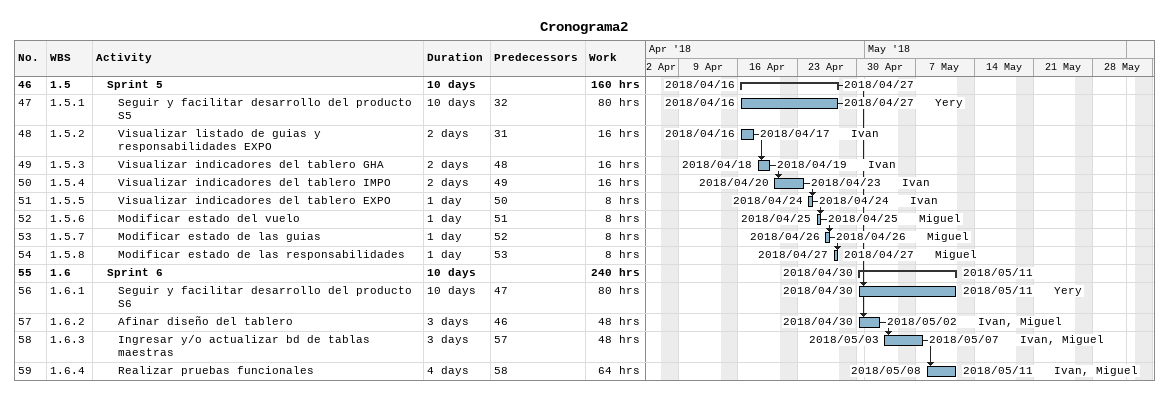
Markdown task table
Cronograma2

| ID | WBS | Task | Duration | Start | Finish | Predecessors | Resources | Work (h) |
|---|---|---|---|---|---|---|---|---|
| 46 | 1.5 | **Sprint 5** | 10d | 2018-04-16 | 2018-04-27 |  |  | 160 |
| 47 | 1.5.1 | Seguir y facilitar desarrollo del producto S5 | 10d | 2018-04-16 | 2018-04-27 | 32 | Yery | 80 |
| 48 | 1.5.2 | Visualizar listado de guias y responsabilidades EXPO | 2d | 2018-04-16 | 2018-04-17 | 31 | Ivan | 16 |
| 49 | 1.5.3 | Visualizar indicadores del tablero GHA | 2d | 2018-04-18 | 2018-04-19 | 48 | Ivan | 16 |
| 50 | 1.5.4 | Visualizar indicadores del tablero IMPO | 2d | 2018-04-20 | 2018-04-23 | 49 | Ivan | 16 |
| 51 | 1.5.5 | Visualizar indicadores del tablero EXPO | 1d | 2018-04-24 | 2018-04-24 | 50 | Ivan | 8 |
| 52 | 1.5.6 | Modificar estado del vuelo | 1d | 2018-04-25 | 2018-04-25 | 51 | Miguel | 8 |
| 53 | 1.5.7 | Modificar estado de las guias | 1d | 2018-04-26 | 2018-04-26 | 52 | Miguel | 8 |
| 54 | 1.5.8 | Modificar estado de las responsabilidades | 1d | 2018-04-27 | 2018-04-27 | 53 | Miguel | 8 |
| 55 | 1.6 | **Sprint 6** | 10d | 2018-04-30 | 2018-05-11 |  |  | 240 |
| 56 | 1.6.1 | Seguir y facilitar desarrollo del producto S6 | 10d | 2018-04-30 | 2018-05-11 | 47 | Yery | 80 |
| 57 | 1.6.2 | Afinar diseño del tablero | 3d | 2018-04-30 | 2018-05-02 | 46 | Ivan, Miguel | 48 |
| 58 | 1.6.3 | Ingresar y/o actualizar bd de tablas maestras | 3d | 2018-05-03 | 2018-05-07 | 57 | Ivan, Miguel | 48 |
| 59 | 1.6.4 | Realizar pruebas funcionales | 4d | 2018-05-08 | 2018-05-11 | 58 | Ivan, Miguel | 64 |
